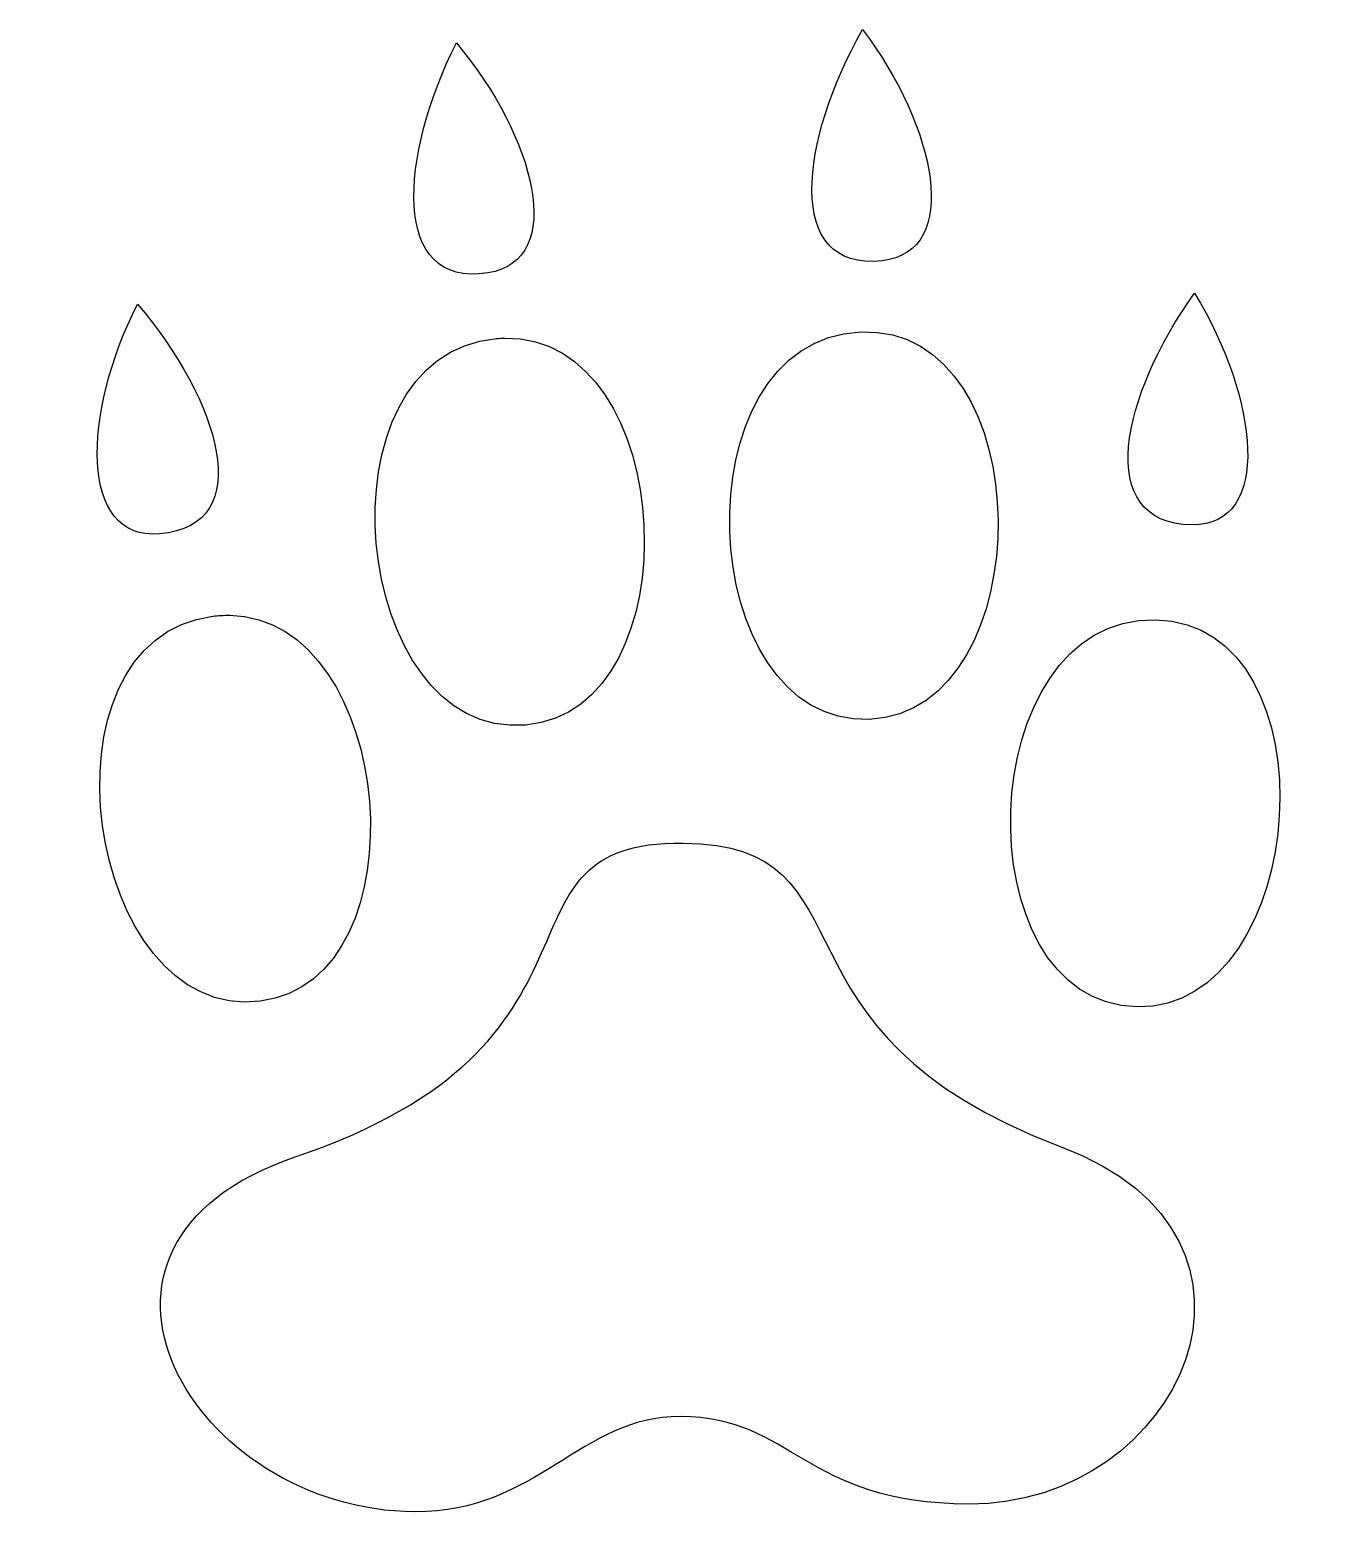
# Model space of a CAD drawing. Header units: centimetres. Extents: x -8.1 to 8.5, y -8.8 to 10.
import ezdxf

# ---------------------------------------------------------------- set-up
doc = ezdxf.new("R2010")
doc.units = ezdxf.units.CM
doc.header["$MEASUREMENT"] = 0
doc.layers.add('Layer 1', color=7, linetype='Continuous')

msp = doc.modelspace()

# ---------------------------------------------------------------- linework, layer by layer
at = {"layer": 'Layer 1'}
for points, knots in [([(2.47863, 9.97399), (1.68419, 8.58245), (1.47575, 6.90054), (2.72641, 7.04079), (2.72641, 7.04079), (3.74139, 7.15447), (3.41586, 8.74033), (2.47867, 9.97399), (2.47867, 9.97399), (2.47867, 9.97399), (2.47863, 9.97399), (2.47863, 9.97399)], [0, 0, 0, 0, 0.25, 0.25, 0.25, 0.25, 0.5, 0.5, 0.5, 0.5, 1, 1, 1, 1]), ([(-2.67501, 9.80532), (-3.39587, 8.38004), (-3.51626, 6.69105), (-2.27441, 6.88654), (-2.27441, 6.88654), (-1.2666, 7.04526), (-1.67449, 8.61471), (-2.67501, 9.80541), (-2.67501, 9.80541), (-2.67501, 9.80541), (-2.67501, 9.80532), (-2.67501, 9.80532)], [0, 0, 0, 0, 0.25, 0.25, 0.25, 0.25, 0.5, 0.5, 0.5, 0.5, 1, 1, 1, 1]), ([(6.69155, 6.62826), (5.76563, 5.34783), (5.39678, 3.70585), (6.65727, 3.6897), (6.65727, 3.6897), (7.68035, 3.67654), (7.5075, 5.28955), (6.69155, 6.6283), (6.69155, 6.6283), (6.69155, 6.6283), (6.69155, 6.62826), (6.69155, 6.62826)], [0, 0, 0, 0, 0.25, 0.25, 0.25, 0.25, 0.5, 0.5, 0.5, 0.5, 1, 1, 1, 1]), ([(-6.72052, 6.49121), (-7.42578, 5.1035), (-7.46373, 3.48961), (-6.44116, 3.575), (-6.44116, 3.575), (-5.18118, 3.68034), (-5.6877, 5.28462), (-6.72052, 6.49121)], [0, 0, 0, 0, 0.33333333, 0.33333333, 0.33333333, 0.33333333, 1, 1, 1, 1]), ([(2.45498, 6.1381), (0.11002, 6.04272), (0.333, 1.13162), (2.56428, 1.22157), (2.56428, 1.22157), (4.75777, 1.30962), (4.76199, 6.23155), (2.45494, 6.13806), (2.45494, 6.13806), (2.45494, 6.13806), (2.45498, 6.1381), (2.45498, 6.1381)], [0, 0, 0, 0, 0.25, 0.25, 0.25, 0.25, 0.5, 0.5, 0.5, 0.5, 1, 1, 1, 1]), ([(-2.061, 6.06034), (-2.09592, 6.05967), (-2.13049, 6.0568), (-2.16642, 6.05372), (-2.16642, 6.05372), (-4.50337, 5.85195), (-4.01865, 0.95785), (-1.79479, 1.14904), (-1.79479, 1.14904), (0.35717, 1.33374), (0.13954, 6.1004), (-2.061, 6.06034)], [0, 0, 0, 0, 0.25, 0.25, 0.25, 0.25, 0.5, 0.5, 0.5, 0.5, 1, 1, 1, 1]), ([(-5.55567, 2.54184), (-5.62364, 2.54268), (-5.69238, 2.5391), (-5.7639, 2.53003), (-5.7639, 2.53003), (-8.08929, 2.23528), (-7.37577, -2.6358), (-5.16301, -2.35618), (-5.16301, -2.35618), (-3.05567, -2.0901), (-3.44909, 2.51759), (-5.55568, 2.54188), (-5.55568, 2.54188), (-5.55568, 2.54188), (-5.55567, 2.54184), (-5.55567, 2.54184)], [0, 0, 0, 0, 0.2, 0.2, 0.2, 0.2, 0.4, 0.4, 0.4, 0.4, 0.6, 0.6, 0.6, 0.6, 1, 1, 1, 1]), ([(6.19338, 2.48521), (3.84661, 2.52852), (3.7271, -2.38527), (5.96019, -2.42736), (5.96019, -2.42736), (8.1552, -2.46894), (8.50224, 2.44228), (6.19338, 2.48521)], [0, 0, 0, 0, 0.33333333, 0.33333333, 0.33333333, 0.33333333, 1, 1, 1, 1]), ([(0.07902, -0.34924), (-2.3254, -0.40229), (-0.46866, -2.88716), (-4.71885, -4.33158), (-4.71885, -4.33158), (-8.01314, -5.45106), (-6.01796, -8.82386), (-3.19827, -8.83554), (-3.19827, -8.83554), (-1.65062, -8.84203), (-1.09831, -7.62039), (0.16863, -7.62591), (0.16863, -7.62591), (1.60723, -7.63198), (1.72227, -8.72793), (3.82797, -8.73678), (3.82797, -8.73678), (6.5166, -8.74787), (8.07281, -5.35491), (4.99687, -4.20237), (4.99687, -4.20237), (1.08052, -2.73501), (2.7198, -0.37411), (0.19761, -0.34927), (0.19761, -0.34927), (0.15726, -0.34893), (0.1172, -0.34843), (0.07903, -0.34927), (0.07903, -0.34927), (0.07903, -0.34927), (0.07902, -0.34924), (0.07902, -0.34924)], [0, 0, 0, 0, 0.11111111, 0.11111111, 0.11111111, 0.11111111, 0.22222222, 0.22222222, 0.22222222, 0.22222222, 0.33333333, 0.33333333, 0.33333333, 0.33333333, 0.44444444, 0.44444444, 0.44444444, 0.44444444, 0.55555556, 0.55555556, 0.55555556, 0.55555556, 0.66666667, 0.66666667, 0.66666667, 0.66666667, 0.77777778, 0.77777778, 0.77777778, 0.77777778, 1, 1, 1, 1])]:
    msp.add_open_spline(points, degree=3, knots=knots, dxfattribs=at)

doc.saveas('drawing.dxf')
